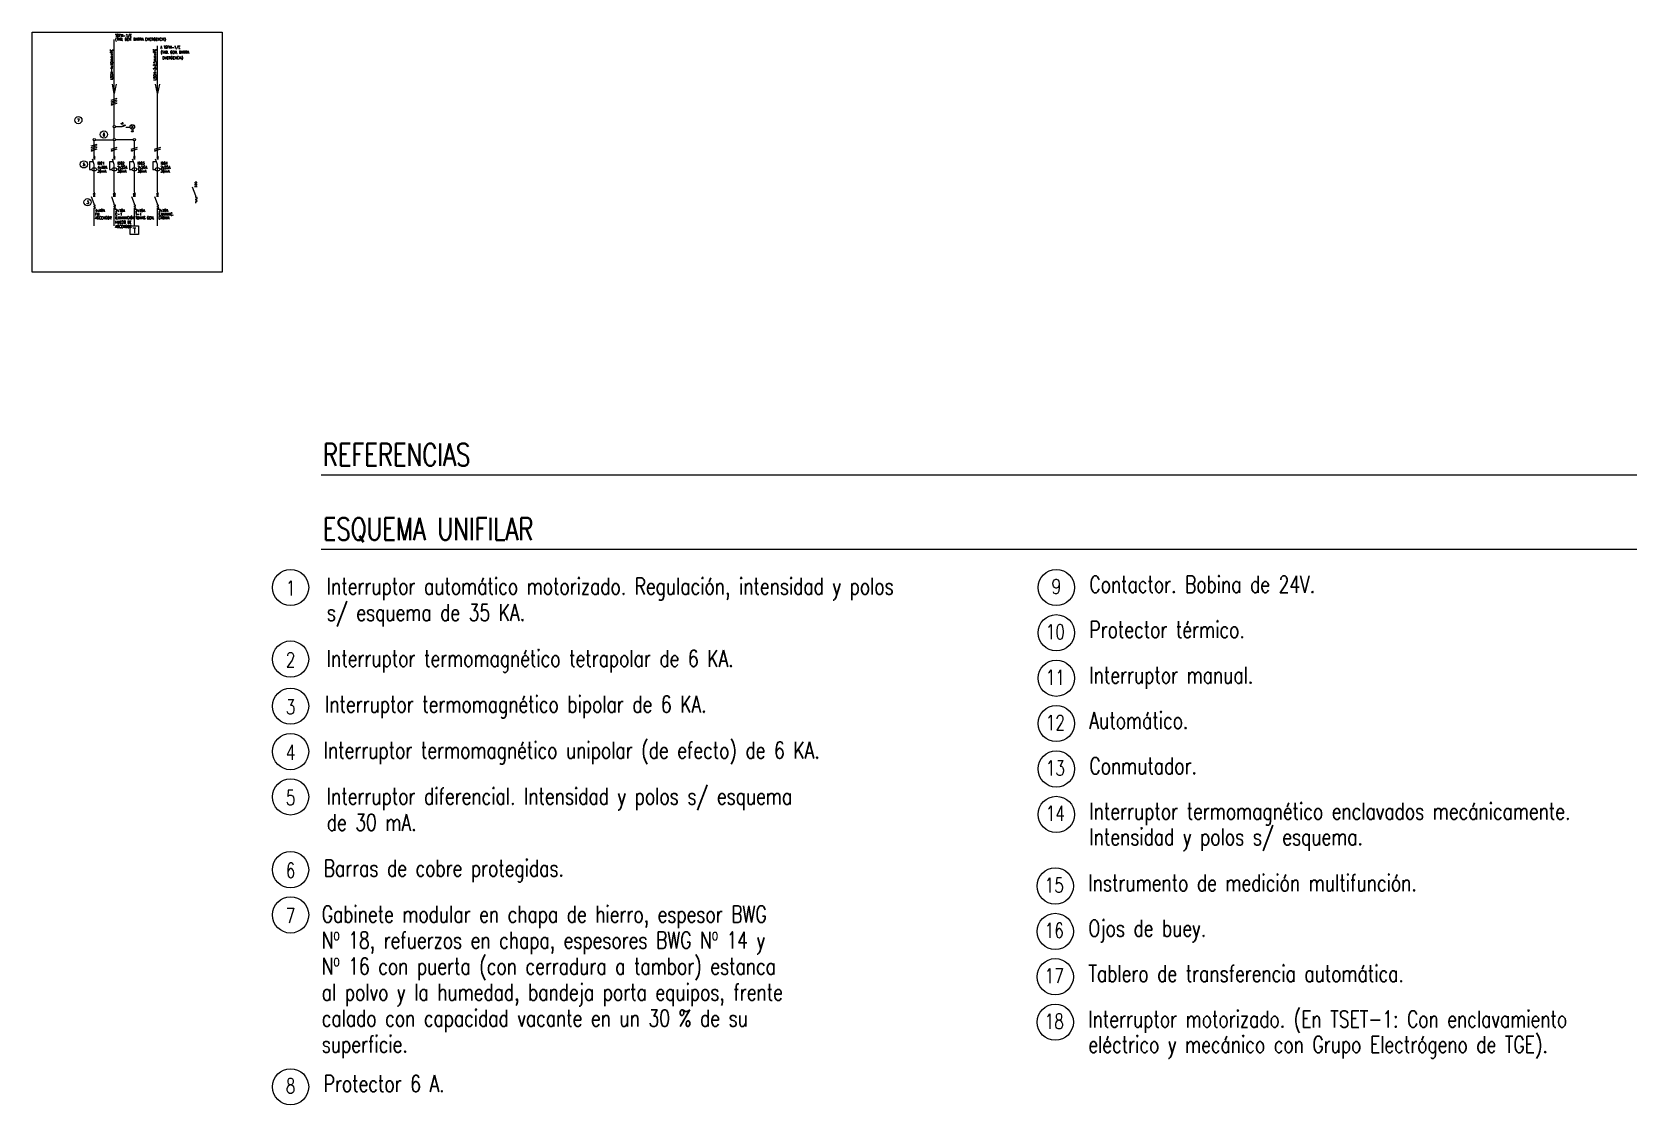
# Model space of a CAD drawing. Extents: x 0 to 3780, y 0 to 1760.
# Drawn here: x 3671.6 to 3779.6, y 1687.6 to 1759.8 of the extents above.
import ezdxf
from ezdxf.enums import TextEntityAlignment as Align

# ---------------------------------------------------------------- set-up
doc = ezdxf.new("R2010")
doc.units = 0
doc.layers.add('0-CountArea', color=152, linetype='Continuous', plot=False, transparency=0.5)
for name, color, linetype in [('OCJ-ESQUEMAS UNIFILARES-CORREGIDOS IDO-REV.br$0$00-IE', 1, 'Continuous'), ('OCJ-ESQUEMAS UNIFILARES-CORREGIDOS IDO-REV.br$0$00-IE-CABLES', 10, 'Continuous'), ('OCJ-ESQUEMAS UNIFILARES-CORREGIDOS IDO-REV.br$0$01-ELE-APARATOS', 170, 'Continuous'), ('OCJ-ESQUEMAS UNIFILARES-CORREGIDOS IDO-REV.br$0$TEXTO', 7, 'Continuous')]:
    doc.layers.add(name, color=color, linetype=linetype)
doc.styles.add('OCJ-ESQUEMAS UNIFILARES-CORREGIDOS IDO-REV.br$0$Electricidad', font='ROMANS.SHX', dxfattribs={"width": 0.75, "height": 0.175})

# ---------------------------------------------------------------- blocks, each defined once
blk = doc.blocks.new('OCJ-ESQUEMAS UNIFILARES-CORREGIDOS IDO-REV.br$0$Unif-Interruptor-Term')
for p, q in [((0, -1.01), (0.05, -1.01)), ((0, -1.1), (0.05, -1.1))]:
    blk.add_line(p, q)
for points in [[(-0.09, 0.18), (0.09, 0)], [(-0.09, 0), (0.09, 0.18)], [(0, 0.27), (0, -0.09)], [(0, -0.72), (-0.22, -0.13)], [(-0.09, -0.09), (0.09, -0.09)], [(0, -0.83), (0, -0.72)], [(0, -0.92), (0.09, -0.92), (0.09, -0.83), (0, -0.83)], [(0, -1.01), (0, -0.92)], [(0, -1.22), (0, -1.1)]]:
    blk.add_lwpolyline(points)
blk.add_arc((0.05, -1.06), 0.045, 270, 90)
blk = doc.blocks.new('OCJ-ESQUEMAS UNIFILARES-CORREGIDOS IDO-REV.br$0$Unif-Interruptor-Dif')
for points in [[(-0.07, 0.11), (0.07, -0.03)], [(-0.07, -0.03), (0.07, 0.11)], [(0, 0.18), (0, -0.09)], [(-0.08, -0.34), (-0.41, -0.34), (-0.41, -0.97), (-0.2, -0.97)], [(0, -0.57), (-0.16, -0.12)], [(-0.07, -0.09), (0.07, -0.09)], [(0, -1.31), (0, -0.57)]]:
    blk.add_lwpolyline(points)
blk.add_ellipse((0, -0.97), major_axis=(0.203, 0), ratio=0.670814)

msp = doc.modelspace()

# ---------------------------------------------------------------- hatches: boundary and pattern name
at = {"layer": 'OCJ-ESQUEMAS UNIFILARES-CORREGIDOS IDO-REV.br$0$00-IE-CABLES'}
for points in [[(3676.97, 1754.89, 1), (3677.02, 1754.93, 1)], [(3675.62, 1751.8, 1), (3675.67, 1751.84, 1)], [(3676.97, 1751.8, 1), (3677.02, 1751.84, 1)], [(3678.32, 1751.8, 1), (3678.37, 1751.84, 1)], [(3679.88, 1751.8, 1), (3679.94, 1751.84, 1)]]:
    msp.add_hatch(color=256, dxfattribs=at).paths.add_polyline_path(points)

# ---------------------------------------------------------------- linework, layer by layer
at = {"layer": '0-CountArea'}
msp.add_lwpolyline([(3671.64, 1759.81), (3684.43, 1759.81), (3684.43, 1743.63), (3671.64, 1743.63)], close=True, dxfattribs=at)
at = {"layer": 'OCJ-ESQUEMAS UNIFILARES-CORREGIDOS IDO-REV.br$0$00-IE'}
for points in [[(3677.24, 1753.44), (3677.68, 1753.44), (3677.95, 1753.56)], [(3677.95, 1753.41), (3678.23, 1753.41)]]:
    msp.add_lwpolyline(points, dxfattribs=at)
msp.add_lwpolyline([(3677.7, 1753.48), (3677.88, 1753.57), (3677.91, 1753.51), (3677.73, 1753.42)], close=True, dxfattribs=at)
at = {"layer": 'OCJ-ESQUEMAS UNIFILARES-CORREGIDOS IDO-REV.br$0$00-IE-CABLES'}
for p, q in [((3677.17, 1753.51), (3677.17, 1759.3)), ((3680.08, 1751.48), (3680.08, 1758.87)), ((3677.17, 1752.63), (3677.17, 1753.36)), ((3675.82, 1751.48), (3675.82, 1752.49)), ((3675.89, 1752.56), (3677.09, 1752.56)), ((3677.17, 1751.48), (3677.17, 1752.49)), ((3678.44, 1752.56), (3677.24, 1752.56)), ((3678.52, 1751.48), (3678.52, 1752.49)), ((3680.08, 1751.48), (3680.08, 1752.49)), ((3680.08, 1751.48), (3680.08, 1752.49)), ((3675.82, 1749.04), (3675.82, 1750.32)), ((3677.17, 1749.04), (3677.17, 1750.32)), ((3678.52, 1749.04), (3678.52, 1750.32)), ((3680.08, 1749.04), (3680.08, 1750.32)), ((3675.82, 1746.75), (3675.82, 1747.93)), ((3677.17, 1746.75), (3677.17, 1747.93)), ((3678.52, 1746.75), (3678.52, 1747.93)), ((3680.08, 1746.75), (3680.08, 1747.93))]:
    msp.add_line(p, q, dxfattribs=at)
for points in [[(3677.3, 1756.29), (3677.17, 1755.67), (3677.04, 1756.29)], [(3680.21, 1756.29), (3680.08, 1755.67), (3679.95, 1756.29)], [(3676.96, 1755.23), (3677.37, 1755.36)], [(3676.96, 1755.12), (3677.37, 1755.25)], [(3676.96, 1755.01), (3677.37, 1755.14)], [(3677.03, 1754.92), (3677.37, 1755.03)], [(3675.61, 1752.14), (3676.02, 1752.27)], [(3675.61, 1752.03), (3676.02, 1752.16)], [(3675.61, 1751.92), (3676.02, 1752.05)], [(3675.68, 1751.83), (3676.02, 1751.94)], [(3676.96, 1751.92), (3677.37, 1752.05)], [(3677.03, 1751.83), (3677.37, 1751.94)], [(3678.31, 1751.92), (3678.72, 1752.05)], [(3678.38, 1751.83), (3678.72, 1751.94)], [(3679.88, 1751.92), (3680.29, 1752.05)], [(3679.94, 1751.83), (3680.29, 1751.94)]]:
    msp.add_lwpolyline(points, dxfattribs=at)
for centre, radius in [((3677, 1754.91), 0.0338), ((3677.17, 1753.44), 0.0741), ((3675.65, 1751.82), 0.0338), ((3675.82, 1752.56), 0.0741), ((3677, 1751.82), 0.0338), ((3677.17, 1752.56), 0.0741), ((3678.35, 1751.82), 0.0338), ((3678.52, 1752.56), 0.0741), ((3679.91, 1751.82), 0.0338)]:
    msp.add_circle(centre, radius, dxfattribs=at)
at = {"layer": 'OCJ-ESQUEMAS UNIFILARES-CORREGIDOS IDO-REV.br$0$01-ELE-APARATOS'}
for p, q in [((3678.49, 1753.31), (3678.27, 1753.53)), ((3678.27, 1753.31), (3678.49, 1753.53))]:
    msp.add_line(p, q, dxfattribs=at)
msp.add_lwpolyline([(3678.23, 1746.75), (3678.8, 1746.75), (3678.8, 1746.18), (3678.23, 1746.18)], close=True, dxfattribs=at)
msp.add_circle((3678.38, 1753.42), 0.154, dxfattribs=at)
at = {"layer": 'OCJ-ESQUEMAS UNIFILARES-CORREGIDOS IDO-REV.br$0$TEXTO'}
for p, q in [((3691.08, 1729.99), (3779.63, 1729.99)), ((3691.08, 1724.99), (3779.63, 1724.99))]:
    msp.add_line(p, q, dxfattribs=at)
for centre, radius in [((3674.75, 1753.88), 0.244), ((3676.47, 1752.91), 0.244), ((3675.12, 1750.9), 0.244), ((3675.37, 1748.35), 0.244), ((3689.03, 1722.41), 1.22), ((3740.56, 1722.41), 1.22), ((3740.56, 1719.36), 1.22), ((3689.03, 1717.59), 1.22), ((3740.56, 1716.3), 1.22), ((3689.03, 1714.42), 1.22), ((3740.56, 1713.25), 1.22), ((3689.03, 1711.36), 1.22), ((3740.56, 1710.19), 1.22), ((3689.03, 1708.31), 1.22), ((3740.56, 1707.13), 1.22), ((3689.03, 1703.41), 1.22), ((3740.49, 1702.31), 1.22), ((3689.03, 1700.36), 1.22), ((3740.49, 1699.25), 1.22), ((3740.49, 1696.2), 1.22), ((3740.49, 1693.14), 1.22), ((3689.03, 1688.79), 1.22)]:
    msp.add_circle(centre, radius, dxfattribs=at)

# ---------------------------------------------------------------- block references
msp.add_blockref('OCJ-ESQUEMAS UNIFILARES-CORREGIDOS IDO-REV.br$0$Unif-Interruptor-Term', (3682.65, 1749.5))
at = {"layer": 'OCJ-ESQUEMAS UNIFILARES-CORREGIDOS IDO-REV.br$0$01-ELE-APARATOS', "xscale": 0.7999999999999545, "yscale": 0.7999999999999545, "zscale": 0.7999999999999545}
for name, p in [('OCJ-ESQUEMAS UNIFILARES-CORREGIDOS IDO-REV.br$0$Unif-Interruptor-Dif', (3675.82, 1751.34)), ('OCJ-ESQUEMAS UNIFILARES-CORREGIDOS IDO-REV.br$0$Unif-Interruptor-Dif', (3677.17, 1751.34)), ('OCJ-ESQUEMAS UNIFILARES-CORREGIDOS IDO-REV.br$0$Unif-Interruptor-Dif', (3678.52, 1751.34)), ('OCJ-ESQUEMAS UNIFILARES-CORREGIDOS IDO-REV.br$0$Unif-Interruptor-Dif', (3680.08, 1751.34)), ('OCJ-ESQUEMAS UNIFILARES-CORREGIDOS IDO-REV.br$0$Unif-Interruptor-Term', (3675.82, 1748.82)), ('OCJ-ESQUEMAS UNIFILARES-CORREGIDOS IDO-REV.br$0$Unif-Interruptor-Term', (3677.17, 1748.82)), ('OCJ-ESQUEMAS UNIFILARES-CORREGIDOS IDO-REV.br$0$Unif-Interruptor-Term', (3678.52, 1748.82)), ('OCJ-ESQUEMAS UNIFILARES-CORREGIDOS IDO-REV.br$0$Unif-Interruptor-Term', (3680.08, 1748.82))]:
    msp.add_blockref(name, p, dxfattribs=at)

# ---------------------------------------------------------------- texts
at = {"layer": 'OCJ-ESQUEMAS UNIFILARES-CORREGIDOS IDO-REV.br$0$TEXTO', "style": 'OCJ-ESQUEMAS UNIFILARES-CORREGIDOS IDO-REV.br$0$Electricidad', "width": 0.75}
for s, height, p in [('TSFM-1/E', 0.18, (3677.23, 1759.48)), ('(TAB. GEN. BARRA EMERGENCIA)', 0.18, (3677.23, 1759.23)), ('A TSFM-1/E', 0.18, (3680.26, 1758.69)), ('(TAB. GEN. BARRA ', 0.18, (3680.29, 1758.36)), (' EMERGENCIA)', 0.18, (3680.29, 1757.99)), ('7', 0.2, (3674.68, 1753.77)), ('6', 0.2, (3676.4, 1752.8)), ('x3', 0.112, (3677.6, 1753.6)), ('x3', 0.112, (3678.29, 1753.09)), ('5', 0.2, (3675.05, 1750.79)), ('4x40A', 0.18, (3676.03, 1750.61)), ('ID01', 0.18, (3676.03, 1750.88)), ('2x25A', 0.18, (3677.38, 1750.61)), ('ID02', 0.18, (3677.38, 1750.88)), ('2x25A', 0.18, (3678.73, 1750.61)), ('ID03', 0.18, (3678.73, 1750.88)), ('ID04', 0.18, (3680.29, 1750.88)), ('2x25A', 0.18, (3680.29, 1750.61)), ('30mA', 0.18, (3676.03, 1750.35)), ('30mA', 0.18, (3677.38, 1750.35)), ('30mA', 0.18, (3678.73, 1750.35)), ('30mA', 0.18, (3680.29, 1750.35)), ('3', 0.2, (3675.31, 1748.24)), ('ASCENSOR', 0.18, (3675.88, 1747.21)), ('4x40A', 0.18, (3675.88, 1747.71)), ('FM', 0.18, (3675.88, 1747.46)), ('2x10A', 0.18, (3677.23, 1747.71)), ('C-1', 0.18, (3677.23, 1747.46)), ('T-1', 0.18, (3678.58, 1747.46)), ('TOMAS GEN.', 0.18, (3678.58, 1747.21)), ('2x16A', 0.18, (3678.58, 1747.71)), ('2x10A', 0.18, (3680.14, 1747.71)), ('ILUMINAC.', 0.18, (3680.14, 1747.46)), ('CABINA', 0.18, (3680.14, 1747.21)), ('REFERENCIAS', 1.5, (3691.2, 1730.6)), ('ESQUEMA UNIFILAR', 1.5, (3691.2, 1725.6)), ('1', 1, (3688.71, 1721.86)), ('Interruptor automático motorizado. Regulación, intensidad y polos', 1.125, (3691.47, 1721.93)), ('9', 1, (3740.24, 1721.98)), ('Contactor. Bobina de 24V.', 1.125, (3742.79, 1722.06)), ('s/ esquema de 35 KA.', 1.125, (3691.47, 1720.16)), ('10', 1, (3739.85, 1718.92)), ('Protector térmico.', 1.125, (3742.79, 1719.01)), ('Interruptor termomagnético tetrapolar de 6 KA.', 1.125, (3691.47, 1717.07)), ('2', 1, (3688.71, 1717.04)), ('11', 1, (3739.85, 1715.86)), ('Interruptor manual.', 1.125, (3742.79, 1715.95)), ('Interruptor termomagnético bipolar de 6 KA.', 1.125, (3691.35, 1713.99)), ('3', 1, (3688.71, 1713.87)), ('Automático.', 1.125, (3742.79, 1712.9)), ('12', 1, (3739.85, 1712.81)), ('4', 1, (3688.71, 1710.81)), ('Interruptor termomagnético unipolar (de efecto) de 6 KA.', 1.125, (3691.26, 1710.89)), ('13', 1, (3739.85, 1709.75)), ('Conmutador.', 1.125, (3742.79, 1709.84)), ('5', 1, (3688.71, 1707.76)), ('Interruptor diferencial. Intensidad y polos s/ esquema', 1.125, (3691.47, 1707.79)), ('14', 1, (3739.85, 1706.7)), ('Interruptor termomagnético enclavados mecánicamente.', 1.125, (3742.79, 1706.78)), ('de 30 mA.', 1.125, (3691.47, 1706.03)), ('Intensidad y polos s/ esquema.', 1.125, (3742.79, 1705.06)), ('6', 1, (3688.71, 1702.86)), ('Barras de cobre protegidas.', 1.125, (3691.26, 1702.95)), ('Instrumento de medición multifunción.', 1.125, (3742.72, 1701.96)), ('15', 1, (3739.78, 1701.87)), ('Gabinete modular en chapa de hierro, espesor BWG', 1.125, (3691.13, 1699.85)), ('7', 1, (3688.71, 1699.81)), ('16', 1, (3739.78, 1698.82)), ('Ojos de buey.', 1.125, (3742.72, 1698.9)), ('Nº 18, refuerzos en chapa, espesores BWG Nº 14 y', 1.125, (3691.13, 1698.1)), ('Nº 16 con puerta (con cerradura a tambor) estanca', 1.125, (3691.13, 1696.35)), ('17', 1, (3739.78, 1695.76)), ('Tablero de transferencia automática.', 1.125, (3742.72, 1695.85)), ('al polvo y la humedad, bandeja porta equipos, frente', 1.125, (3691.13, 1694.6)), ('calado con capacidad vacante en un 30 % de su', 1.125, (3691.13, 1692.85)), ('18', 1, (3739.78, 1692.7)), ('Interruptor motorizado. (En TSET-1: Con enclavamiento', 1.125, (3742.72, 1692.79)), ('superficie.', 1.125, (3691.13, 1691.1)), ('eléctrico y mecánico con Grupo Electrógeno de TGE).', 1.125, (3742.72, 1691.08)), ('8', 1, (3688.71, 1688.35)), ('Protector 6 A.', 1.125, (3691.26, 1688.44))]:
    msp.add_text(s, height=height, dxfattribs=at).set_placement(p)
for s, p in [('LSOH-4x10mm+PE', (3677.08, 1757.62)), ('LSOH-2x2,5mm+PE', (3679.99, 1757.62))]:
    msp.add_text(s, height=0.175, rotation=90, dxfattribs=at).set_placement(p, align=Align.CENTER)
at = {"layer": 'OCJ-ESQUEMAS UNIFILARES-CORREGIDOS IDO-REV.br$0$TEXTO', "color": 5, "style": 'OCJ-ESQUEMAS UNIFILARES-CORREGIDOS IDO-REV.br$0$Electricidad', "width": 0.75}
msp.add_text('T', height=0.356, dxfattribs=at).set_placement((3678.41, 1746.27))
at = {"layer": 'OCJ-ESQUEMAS UNIFILARES-CORREGIDOS IDO-REV.br$0$TEXTO', "insert": (3677.23, 1747.4), "char_height": 0.18, "attachment_point": 1, "style": 'OCJ-ESQUEMAS UNIFILARES-CORREGIDOS IDO-REV.br$0$Electricidad'}
msp.add_mtext_dynamic_manual_height_columns('ILUMINACIÓN HUECO DE ASCENSOR', width=1.4805, gutter_width=12.5, heights=[0], dxfattribs=at)

doc.saveas('drawing.dxf')
